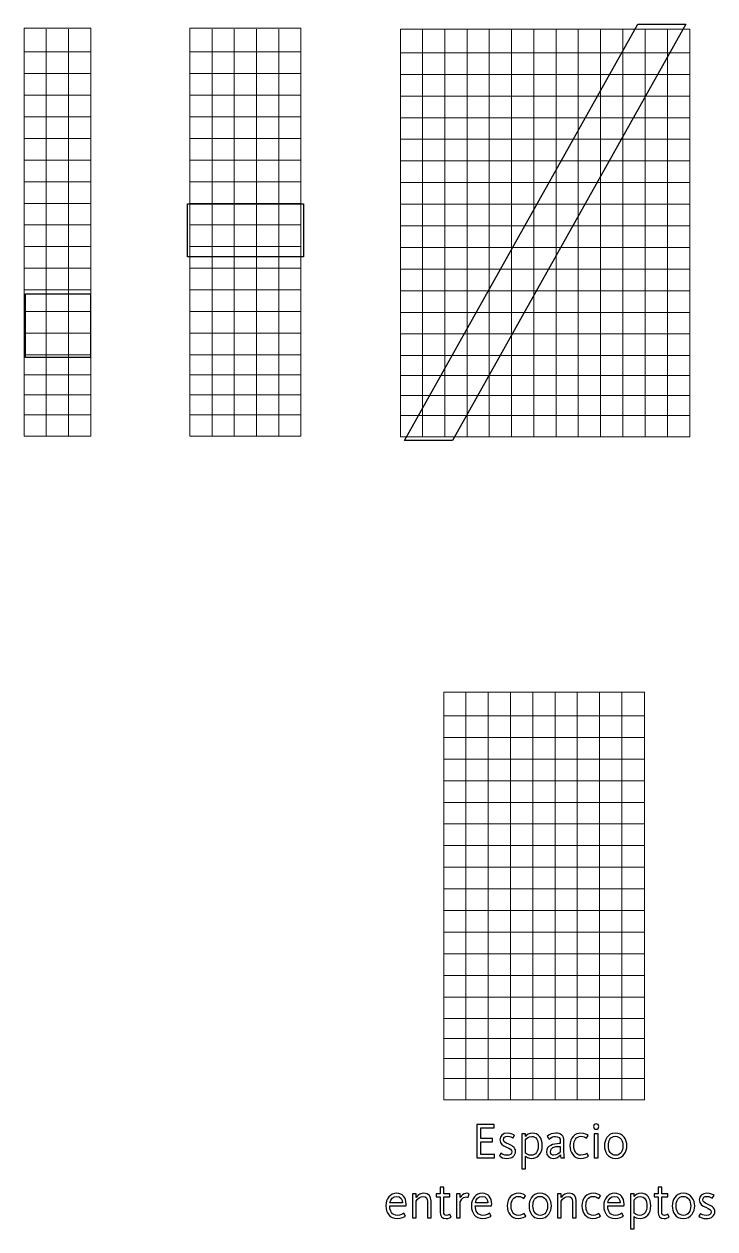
# Model space of a CAD drawing. Header units: millimetres. Extents: x -151 to 61, y -52 to 122.
# Drawn here: x 31.9 to 61.1, y -30 to 20.9 of the extents above; entities that cross this region are included whole.
import ezdxf

# ---------------------------------------------------------------- set-up
doc = ezdxf.new("R2010")
doc.units = ezdxf.units.MM
doc.header["$MEASUREMENT"] = 0
doc.layers.add('ESQUEMA', color=7, linetype='Continuous')

msp = doc.modelspace()

# ---------------------------------------------------------------- linework, layer by layer
at = {"layer": 'ESQUEMA', "color": 250}
for points in [[(57.8097, 20.8765), (57.8097, 20.8765), (47.9527, 3.293), (47.9527, 3.293), (47.9527, 3.293), (47.9527, 3.293), (49.9805, 3.293), (49.9805, 3.293), (49.9805, 3.293), (49.9805, 3.293), (59.8371, 20.8765), (59.8371, 20.8765), (59.8371, 20.8765), (59.8371, 20.8765), (57.8097, 20.8765), (57.8097, 20.8765)], [(38.7806, 11.0407), (38.7806, 11.0407), (43.6719, 11.0407), (43.6719, 11.0407), (43.6719, 11.0407), (43.6719, 11.0407), (43.6719, 13.2918), (43.6719, 13.2918), (43.6719, 13.2918), (43.6719, 13.2918), (38.7806, 13.2918), (38.7806, 13.2918), (38.7806, 13.2918), (38.7806, 13.2918), (38.7806, 11.0407), (38.7806, 11.0407)], [(34.6803, 9.4804), (34.6803, 9.4804), (31.9272, 9.4804), (31.9272, 9.4804), (31.9272, 9.4804), (31.9272, 9.4804), (31.9272, 6.7947), (31.9272, 6.7947), (31.9272, 6.7947), (31.9272, 6.7947), (34.6803, 6.7947), (34.6803, 6.7947), (34.6803, 6.7947), (34.6803, 6.7947), (34.6803, 9.4804), (34.6803, 9.4804)]]:
    msp.add_open_spline(points, degree=3, knots=[0, 0, 0, 0, 0.2, 0.2, 0.2, 0.2, 0.4, 0.4, 0.4, 0.4, 0.6, 0.6, 0.6, 0.6, 1, 1, 1, 1], dxfattribs=at)
at = {"layer": 'ESQUEMA', "color": 154, "lineweight": 20}
for points in [[(34.6866, 3.4784), (34.6866, 3.4784), (34.6866, 20.7017), (34.6866, 20.7017), (34.6866, 20.7017), (34.6866, 20.7017), (31.8735, 20.7017), (31.8735, 20.7017), (31.8735, 20.7017), (31.8735, 20.7017), (31.8735, 3.4777), (31.8735, 3.4777), (31.8735, 3.4777), (31.8735, 3.4777), (34.6866, 3.4784), (34.6866, 3.4784)], [(43.5646, 3.4784), (43.5646, 3.4784), (43.5646, 20.7017), (43.5646, 20.7017), (43.5646, 20.7017), (43.5646, 20.7017), (38.8769, 20.7017), (38.8769, 20.7017), (38.8769, 20.7017), (38.8769, 20.7017), (38.8769, 3.4777), (38.8769, 3.4777), (38.8769, 3.4777), (38.8769, 3.4777), (43.5646, 3.4784), (43.5646, 3.4784)], [(60.0111, 3.4429), (60.0111, 3.4429), (60.0111, 20.6659), (60.0111, 20.6659), (60.0111, 20.6659), (60.0111, 20.6659), (47.7719, 20.6659), (47.7719, 20.6659), (47.7719, 20.6659), (47.7719, 20.6659), (47.7719, 3.4415), (47.7719, 3.4415), (47.7719, 3.4415), (47.7719, 3.4415), (60.0111, 3.4429), (60.0111, 3.4429)], [(58.0926, -24.5578), (58.0926, -24.5578), (58.0926, -7.3352), (58.0926, -7.3352), (58.0926, -7.3352), (58.0926, -7.3352), (49.6097, -7.3352), (49.6097, -7.3352), (49.6097, -7.3352), (49.6097, -7.3352), (49.6097, -24.5595), (49.6097, -24.5595), (49.6097, -24.5595), (49.6097, -24.5595), (58.0926, -24.5578), (58.0926, -24.5578)]]:
    msp.add_open_spline(points, degree=3, knots=[0, 0, 0, 0, 0.2, 0.2, 0.2, 0.2, 0.4, 0.4, 0.4, 0.4, 0.6, 0.6, 0.6, 0.6, 1, 1, 1, 1], dxfattribs=at)
at = {"layer": 'ESQUEMA', "color": 154, "lineweight": 9}
for points in [[(32.8083, 20.6653), (32.8083, 20.6653), (32.8083, 3.4677), (32.8083, 3.4677)], [(33.7498, 20.6653), (33.7498, 20.6653), (33.7498, 3.4677), (33.7498, 3.4677)], [(39.8122, 20.6653), (39.8122, 20.6653), (39.8122, 3.4677), (39.8122, 3.4677)], [(40.753, 20.6653), (40.753, 20.6653), (40.753, 3.4677), (40.753, 3.4677)], [(41.6939, 20.6653), (41.6939, 20.6653), (41.6939, 3.4677), (41.6939, 3.4677)], [(42.6344, 20.6653), (42.6344, 20.6653), (42.6344, 3.4677), (42.6344, 3.4677)], [(48.7071, 20.6291), (48.7071, 20.6291), (48.7071, 3.4319), (48.7071, 3.4319)], [(49.6472, 20.6291), (49.6472, 20.6291), (49.6472, 3.4319), (49.6472, 3.4319)], [(50.5888, 20.6291), (50.5888, 20.6291), (50.5888, 3.4319), (50.5888, 3.4319)], [(51.5293, 20.6291), (51.5293, 20.6291), (51.5293, 3.4319), (51.5293, 3.4319)], [(52.4695, 20.6291), (52.4695, 20.6291), (52.4695, 3.4319), (52.4695, 3.4319)], [(53.4103, 20.6291), (53.4103, 20.6291), (53.4103, 3.4319), (53.4103, 3.4319)], [(54.3515, 20.6291), (54.3515, 20.6291), (54.3515, 3.4319), (54.3515, 3.4319)], [(55.2917, 20.6291), (55.2917, 20.6291), (55.2917, 3.4319), (55.2917, 3.4319)], [(56.2325, 20.6291), (56.2325, 20.6291), (56.2325, 3.4319), (56.2325, 3.4319)], [(57.1734, 20.6291), (57.1734, 20.6291), (57.1734, 3.4319), (57.1734, 3.4319)], [(58.1136, 20.6291), (58.1136, 20.6291), (58.1136, 3.4319), (58.1136, 3.4319)], [(59.0548, 20.6291), (59.0548, 20.6291), (59.0548, 3.4319), (59.0548, 3.4319)], [(31.8682, 19.7003), (31.8682, 19.7003), (34.6784, 19.7003), (34.6784, 19.7003)], [(38.8713, 19.7003), (38.8713, 19.7003), (43.5562, 19.7003), (43.5562, 19.7003)], [(47.7662, 19.6641), (47.7662, 19.6641), (59.997, 19.6641), (59.997, 19.6641)], [(31.8682, 18.7867), (31.8682, 18.7867), (34.6784, 18.7867), (34.6784, 18.7867)], [(38.8713, 18.7867), (38.8713, 18.7867), (43.5562, 18.7867), (43.5562, 18.7867)], [(47.7662, 18.7509), (47.7662, 18.7509), (59.997, 18.7509), (59.997, 18.7509)], [(31.8682, 17.8734), (31.8682, 17.8734), (34.6784, 17.8734), (34.6784, 17.8734)], [(38.8713, 17.8734), (38.8713, 17.8734), (43.5562, 17.8734), (43.5562, 17.8734)], [(47.7662, 17.8372), (47.7662, 17.8372), (59.997, 17.8372), (59.997, 17.8372)], [(31.8682, 16.9601), (31.8682, 16.9601), (34.6784, 16.9601), (34.6784, 16.9601)], [(38.8713, 16.9601), (38.8713, 16.9601), (43.5562, 16.9601), (43.5562, 16.9601)], [(47.7662, 16.9239), (47.7662, 16.9239), (59.997, 16.9239), (59.997, 16.9239)], [(31.8682, 16.0468), (31.8682, 16.0468), (34.6784, 16.0468), (34.6784, 16.0468)], [(38.8713, 16.0468), (38.8713, 16.0468), (43.5562, 16.0468), (43.5562, 16.0468)], [(47.7662, 16.0106), (47.7662, 16.0106), (59.997, 16.0106), (59.997, 16.0106)], [(31.8682, 15.1332), (31.8682, 15.1332), (34.6784, 15.1332), (34.6784, 15.1332)], [(38.8713, 15.1332), (38.8713, 15.1332), (43.5562, 15.1332), (43.5562, 15.1332)], [(47.7662, 15.0973), (47.7662, 15.0973), (59.997, 15.0973), (59.997, 15.0973)], [(31.8682, 14.2199), (31.8682, 14.2199), (34.6784, 14.2199), (34.6784, 14.2199)], [(38.8713, 14.2199), (38.8713, 14.2199), (43.5562, 14.2199), (43.5562, 14.2199)], [(47.7662, 14.1837), (47.7662, 14.1837), (59.997, 14.1837), (59.997, 14.1837)], [(31.8682, 13.3066), (31.8682, 13.3066), (34.6784, 13.3066), (34.6784, 13.3066)], [(38.8713, 13.3066), (38.8713, 13.3066), (43.5562, 13.3066), (43.5562, 13.3066)], [(47.7662, 13.2704), (47.7662, 13.2704), (59.997, 13.2704), (59.997, 13.2704)], [(31.8682, 12.3929), (31.8682, 12.3929), (34.6784, 12.3929), (34.6784, 12.3929)], [(38.8713, 12.3929), (38.8713, 12.3929), (43.5562, 12.3929), (43.5562, 12.3929)], [(47.7662, 12.3571), (47.7662, 12.3571), (59.997, 12.3571), (59.997, 12.3571)], [(31.8682, 11.4796), (31.8682, 11.4796), (34.6784, 11.4796), (34.6784, 11.4796)], [(38.8713, 11.4796), (38.8713, 11.4796), (43.5562, 11.4796), (43.5562, 11.4796)], [(47.7662, 11.4428), (47.7662, 11.4428), (59.997, 11.4428), (59.997, 11.4428)], [(31.8682, 10.5664), (31.8682, 10.5664), (34.6784, 10.5664), (34.6784, 10.5664)], [(38.8713, 10.5664), (38.8713, 10.5664), (43.5562, 10.5664), (43.5562, 10.5664)], [(47.7662, 10.5295), (47.7662, 10.5295), (59.997, 10.5295), (59.997, 10.5295)], [(31.8682, 9.6523), (31.8682, 9.6523), (34.6784, 9.6523), (34.6784, 9.6523)], [(38.8713, 9.6523), (38.8713, 9.6523), (43.5562, 9.6523), (43.5562, 9.6523)], [(47.7662, 9.6169), (47.7662, 9.6169), (59.997, 9.6169), (59.997, 9.6169)], [(31.8682, 8.7387), (31.8682, 8.7387), (34.6784, 8.7387), (34.6784, 8.7387)], [(38.8713, 8.7387), (38.8713, 8.7387), (43.5562, 8.7387), (43.5562, 8.7387)], [(47.7662, 8.7036), (47.7662, 8.7036), (59.997, 8.7036), (59.997, 8.7036)], [(31.8682, 7.8261), (31.8682, 7.8261), (34.6784, 7.8261), (34.6784, 7.8261)], [(38.8713, 7.8261), (38.8713, 7.8261), (43.5562, 7.8261), (43.5562, 7.8261)], [(47.7662, 7.7893), (47.7662, 7.7893), (59.997, 7.7893), (59.997, 7.7893)], [(31.8682, 6.9121), (31.8682, 6.9121), (34.6784, 6.9121), (34.6784, 6.9121)], [(38.8713, 6.9121), (38.8713, 6.9121), (43.5562, 6.9121), (43.5562, 6.9121)], [(47.7662, 6.876), (47.7662, 6.876), (59.997, 6.876), (59.997, 6.876)], [(31.8768, 6.0681), (31.8768, 6.0681), (34.6866, 6.0681), (34.6866, 6.0681)], [(38.8796, 6.0681), (38.8796, 6.0681), (43.5645, 6.0681), (43.5645, 6.0681)], [(47.7745, 6.0326), (47.7745, 6.0326), (60.0056, 6.0326), (60.0056, 6.0326)], [(31.8768, 5.2247), (31.8768, 5.2247), (34.6866, 5.2247), (34.6866, 5.2247)], [(38.8796, 5.2247), (38.8796, 5.2247), (43.5645, 5.2247), (43.5645, 5.2247)], [(47.7745, 5.1879), (47.7745, 5.1879), (60.0056, 5.1879), (60.0056, 5.1879)], [(31.8768, 4.3803), (31.8768, 4.3803), (34.6866, 4.3803), (34.6866, 4.3803)], [(38.8796, 4.3803), (38.8796, 4.3803), (43.5645, 4.3803), (43.5645, 4.3803)], [(47.7745, 4.3445), (47.7745, 4.3445), (60.0056, 4.3445), (60.0056, 4.3445)], [(50.5444, -7.3719), (50.5444, -7.3719), (50.5444, -24.5691), (50.5444, -24.5691)], [(51.4852, -7.3719), (51.4852, -7.3719), (51.4852, -24.5691), (51.4852, -24.5691)], [(52.4264, -7.3719), (52.4264, -7.3719), (52.4264, -24.5691), (52.4264, -24.5691)], [(53.3672, -7.3719), (53.3672, -7.3719), (53.3672, -24.5691), (53.3672, -24.5691)], [(54.3074, -7.3719), (54.3074, -7.3719), (54.3074, -24.5691), (54.3074, -24.5691)], [(55.2486, -7.3719), (55.2486, -7.3719), (55.2486, -24.5691), (55.2486, -24.5691)], [(56.1888, -7.3719), (56.1888, -7.3719), (56.1888, -24.5691), (56.1888, -24.5691)], [(57.1297, -7.3719), (57.1297, -7.3719), (57.1297, -24.5691), (57.1297, -24.5691)], [(49.6042, -8.3369), (49.6042, -8.3369), (58.0737, -8.3369), (58.0737, -8.3369)], [(49.6042, -9.2495), (49.6042, -9.2495), (58.0737, -9.2495), (58.0737, -9.2495)], [(49.6042, -10.1638), (49.6042, -10.1638), (58.0737, -10.1638), (58.0737, -10.1638)], [(49.6042, -11.0771), (49.6042, -11.0771), (58.0737, -11.0771), (58.0737, -11.0771)], [(49.6042, -11.9904), (49.6042, -11.9904), (58.0737, -11.9904), (58.0737, -11.9904)], [(49.6042, -12.9037), (49.6042, -12.9037), (58.0737, -12.9037), (58.0737, -12.9037)], [(49.6042, -13.8174), (49.6042, -13.8174), (58.0737, -13.8174), (58.0737, -13.8174)], [(49.6042, -14.7313), (49.6042, -14.7313), (58.0737, -14.7313), (58.0737, -14.7313)], [(49.6042, -15.6446), (49.6042, -15.6446), (58.0737, -15.6446), (58.0737, -15.6446)], [(49.6042, -16.5572), (49.6042, -16.5572), (58.0737, -16.5572), (58.0737, -16.5572)], [(49.6042, -17.4709), (49.6042, -17.4709), (58.0737, -17.4709), (58.0737, -17.4709)], [(49.6042, -18.3842), (49.6042, -18.3842), (58.0737, -18.3842), (58.0737, -18.3842)], [(49.6042, -19.2982), (49.6042, -19.2982), (58.0737, -19.2982), (58.0737, -19.2982)], [(49.6042, -20.2115), (49.6042, -20.2115), (58.0737, -20.2115), (58.0737, -20.2115)], [(49.6042, -21.1251), (49.6042, -21.1251), (58.0737, -21.1251), (58.0737, -21.1251)], [(49.6128, -21.9691), (49.6128, -21.9691), (58.0812, -21.9691), (58.0812, -21.9691)], [(49.6128, -22.8125), (49.6128, -22.8125), (58.0812, -22.8125), (58.0812, -22.8125)], [(49.6128, -23.6565), (49.6128, -23.6565), (58.0812, -23.6565), (58.0812, -23.6565)]]:
    msp.add_open_spline(points, degree=3, dxfattribs=at)
at = {"layer": 'ESQUEMA', "color": 145}
for points, knots in [([(51.0064, -25.5923), (51.0064, -25.5923), (51.7299, -25.5923), (51.7299, -25.5923), (51.7299, -25.5923), (51.7299, -25.5923), (51.7299, -25.732), (51.7299, -25.732), (51.7299, -25.732), (51.7299, -25.732), (51.1718, -25.732), (51.1718, -25.732), (51.1718, -25.732), (51.1718, -25.732), (51.1718, -26.185), (51.1718, -26.185), (51.1718, -26.185), (51.1718, -26.185), (51.6622, -26.185), (51.6622, -26.185), (51.6622, -26.185), (51.6622, -26.185), (51.6622, -26.3244), (51.6622, -26.3244), (51.6622, -26.3244), (51.6622, -26.3244), (51.1718, -26.3244), (51.1718, -26.3244), (51.1718, -26.3244), (51.1718, -26.3244), (51.1718, -26.8616), (51.1718, -26.8616), (51.1718, -26.8616), (51.1718, -26.8616), (51.7451, -26.8616), (51.7451, -26.8616), (51.7451, -26.8616), (51.7451, -26.8616), (51.7451, -27.0013), (51.7451, -27.0013), (51.7451, -27.0013), (51.7451, -27.0013), (51.0064, -27.0013), (51.0064, -27.0013), (51.0064, -27.0013), (51.0064, -27.0013), (51.0064, -25.5923), (51.0064, -25.5923)], [0, 0, 0, 0, 0.0769231, 0.0769231, 0.0769231, 0.0769231, 0.1538462, 0.1538462, 0.1538462, 0.1538462, 0.2307692, 0.2307692, 0.2307692, 0.2307692, 0.3076923, 0.3076923, 0.3076923, 0.3076923, 0.3846154, 0.3846154, 0.3846154, 0.3846154, 0.4615385, 0.4615385, 0.4615385, 0.4615385, 0.5384615, 0.5384615, 0.5384615, 0.5384615, 0.6153846, 0.6153846, 0.6153846, 0.6153846, 0.6923077, 0.6923077, 0.6923077, 0.6923077, 0.7692308, 0.7692308, 0.7692308, 0.7692308, 0.8461538, 0.8461538, 0.8461538, 0.8461539, 1, 1, 1, 1]), ([(55.932, -25.6813), (55.932, -25.6178), (55.9828, -25.567), (56.0463, -25.567), (56.0463, -25.567), (56.1098, -25.567), (56.1602, -25.6178), (56.1602, -25.6813), (56.1602, -25.6813), (56.1602, -25.7445), (56.1098, -25.7956), (56.0463, -25.7956), (56.0463, -25.7956), (55.9828, -25.7956), (55.932, -25.7445), (55.932, -25.6813)], [0, 0, 0, 0, 0.2, 0.2, 0.2, 0.2, 0.4, 0.4, 0.4, 0.4, 0.6, 0.6, 0.6, 0.6, 1, 1, 1, 1]), ([(51.9551, -26.9318), (51.9551, -26.9318), (52.0225, -26.8133), (52.0225, -26.8133), (52.0225, -26.8133), (52.0606, -26.8408), (52.1516, -26.8955), (52.274, -26.8955), (52.274, -26.8955), (52.4014, -26.8955), (52.4815, -26.8429), (52.4815, -26.7498), (52.4815, -26.7498), (52.4815, -26.6566), (52.4053, -26.6161), (52.2574, -26.5529), (52.2574, -26.5529), (52.0987, -26.4852), (51.978, -26.4132), (51.978, -26.24), (51.978, -26.24), (51.978, -26.0834), (52.0962, -25.9606), (52.2998, -25.9606), (52.2998, -25.9606), (52.467, -25.9606), (52.5682, -26.0326), (52.6, -26.058), (52.6, -26.058), (52.6, -26.058), (52.5238, -26.1698), (52.5238, -26.1698), (52.5238, -26.1698), (52.4878, -26.1426), (52.412, -26.094), (52.2977, -26.094), (52.2977, -26.094), (52.1897, -26.094), (52.1283, -26.1465), (52.1283, -26.2337), (52.1283, -26.2337), (52.1283, -26.3289), (52.2109, -26.3688), (52.3231, -26.4153), (52.3231, -26.4153), (52.4878, -26.4852), (52.6381, -26.5568), (52.6381, -26.7286), (52.6381, -26.7286), (52.6381, -26.9124), (52.4987, -27.0288), (52.2761, -27.0288), (52.2761, -27.0288), (52.1304, -27.0288), (52.0186, -26.9759), (51.9551, -26.9318)], [0, 0, 0, 0, 0.0666667, 0.0666667, 0.0666667, 0.0666667, 0.1333333, 0.1333333, 0.1333333, 0.1333333, 0.2, 0.2, 0.2, 0.2, 0.2666667, 0.2666667, 0.2666667, 0.2666667, 0.3333333, 0.3333333, 0.3333333, 0.3333333, 0.4, 0.4, 0.4, 0.4, 0.4666667, 0.4666667, 0.4666667, 0.4666667, 0.5333333, 0.5333333, 0.5333333, 0.5333333, 0.6, 0.6, 0.6, 0.6, 0.6666667, 0.6666667, 0.6666667, 0.6666667, 0.7333333, 0.7333333, 0.7333333, 0.7333333, 0.8, 0.8, 0.8, 0.8, 0.8666667, 0.8666667, 0.8666667, 0.8666667, 1, 1, 1, 1]), ([(52.9051, -25.9859), (52.9051, -25.9859), (53.0597, -25.9859), (53.0597, -25.9859), (53.0597, -25.9859), (53.0597, -25.9859), (53.0597, -26.096), (53.0597, -26.096), (53.0597, -26.096), (53.1126, -26.0325), (53.2078, -25.9605), (53.3539, -25.9605), (53.3539, -25.9605), (53.6012, -25.9605), (53.7663, -26.1552), (53.7663, -26.4914), (53.7663, -26.4914), (53.7663, -26.8114), (53.5797, -27.0269), (53.3175, -27.0269), (53.3175, -27.0269), (53.174, -27.0269), (53.0974, -26.9719), (53.0597, -26.938), (53.0597, -26.938), (53.0597, -26.938), (53.0597, -27.4647), (53.0597, -27.4647), (53.0597, -27.4647), (53.0597, -27.4647), (52.9051, -27.4647), (52.9051, -27.4647), (52.9051, -27.4647), (52.9051, -27.4647), (52.9051, -25.9859), (52.9051, -25.9859)], [0, 0, 0, 0, 0.1, 0.1, 0.1, 0.1, 0.2, 0.2, 0.2, 0.2, 0.3, 0.3, 0.3, 0.3, 0.4, 0.4, 0.4, 0.4, 0.5, 0.5, 0.5, 0.5, 0.6, 0.6, 0.6, 0.6, 0.7, 0.7, 0.7, 0.7, 0.8, 0.8, 0.8, 0.8, 1, 1, 1, 1]), ([(53.6012, -26.4957), (53.6012, -26.2695), (53.5144, -26.1002), (53.3218, -26.1002), (53.3218, -26.1002), (53.1803, -26.1002), (53.0872, -26.2039), (53.0597, -26.242), (53.0597, -26.242), (53.0597, -26.242), (53.0597, -26.8001), (53.0597, -26.8001), (53.0597, -26.8001), (53.1062, -26.8428), (53.1782, -26.8936), (53.3027, -26.8936), (53.3027, -26.8936), (53.4975, -26.8936), (53.6012, -26.7243), (53.6012, -26.4957)], [0, 0, 0, 0, 0.1666667, 0.1666667, 0.1666667, 0.1666667, 0.3333333, 0.3333333, 0.3333333, 0.3333333, 0.5, 0.5, 0.5, 0.5, 0.6666667, 0.6666667, 0.6666667, 0.6666667, 1, 1, 1, 1]), ([(53.9444, -26.7542), (53.9444, -26.4854), (54.2407, -26.4046), (54.4859, -26.4046), (54.4859, -26.4046), (54.4859, -26.4046), (54.5303, -26.4046), (54.5303, -26.4046), (54.5303, -26.4046), (54.5303, -26.4046), (54.5303, -26.3097), (54.5303, -26.3097), (54.5303, -26.3097), (54.5303, -26.1594), (54.4668, -26.098), (54.3275, -26.098), (54.3275, -26.098), (54.2343, -26.098), (54.1539, -26.1276), (54.0629, -26.2084), (54.0629, -26.2084), (54.0629, -26.2084), (53.98, -26.1001), (53.98, -26.1001), (53.98, -26.1001), (54.0798, -26.007), (54.1962, -25.9608), (54.3377, -25.9608), (54.3377, -25.9608), (54.56, -25.9608), (54.6848, -26.0663), (54.6848, -26.297), (54.6848, -26.297), (54.6848, -26.297), (54.6848, -26.7704), (54.6848, -26.7704), (54.6848, -26.7704), (54.6848, -26.8724), (54.6954, -26.9528), (54.7081, -27.0015), (54.7081, -27.0015), (54.7081, -27.0015), (54.5533, -27.0015), (54.5533, -27.0015), (54.5533, -27.0015), (54.5473, -26.974), (54.5409, -26.9105), (54.5388, -26.8787), (54.5388, -26.8787), (54.4711, -26.9634), (54.3592, -27.0269), (54.2343, -27.0269), (54.2343, -27.0269), (54.065, -27.0269), (53.9444, -26.9186), (53.9444, -26.7542)], [0, 0, 0, 0, 0.0666667, 0.0666667, 0.0666667, 0.0666667, 0.1333333, 0.1333333, 0.1333333, 0.1333333, 0.2, 0.2, 0.2, 0.2, 0.2666667, 0.2666667, 0.2666667, 0.2666667, 0.3333333, 0.3333333, 0.3333333, 0.3333333, 0.4, 0.4, 0.4, 0.4, 0.4666667, 0.4666667, 0.4666667, 0.4666667, 0.5333333, 0.5333333, 0.5333333, 0.5333333, 0.6, 0.6, 0.6, 0.6, 0.6666667, 0.6666667, 0.6666667, 0.6666667, 0.7333333, 0.7333333, 0.7333333, 0.7333333, 0.8, 0.8, 0.8, 0.8, 0.8666667, 0.8666667, 0.8666667, 0.8666667, 1, 1, 1, 1]), ([(54.9351, -26.4936), (54.9351, -26.1468), (55.1507, -25.9605), (55.4022, -25.9605), (55.4022, -25.9605), (55.5698, -25.9605), (55.6647, -26.024), (55.7137, -26.0621), (55.7137, -26.0621), (55.7137, -26.0621), (55.6393, -26.1786), (55.6393, -26.1786), (55.6393, -26.1786), (55.5867, -26.138), (55.5186, -26.0939), (55.4001, -26.0939), (55.4001, -26.0939), (55.1909, -26.0939), (55.0999, -26.2671), (55.0999, -26.4893), (55.0999, -26.4893), (55.0999, -26.7052), (55.193, -26.8936), (55.4047, -26.8936), (55.4047, -26.8936), (55.5317, -26.8936), (55.6227, -26.8322), (55.6523, -26.809), (55.6523, -26.809), (55.6523, -26.809), (55.7158, -26.9254), (55.7158, -26.9254), (55.7158, -26.9254), (55.6756, -26.9589), (55.574, -27.027), (55.3962, -27.027), (55.3962, -27.027), (55.0956, -27.027), (54.9351, -26.773), (54.9351, -26.4936)], [0, 0, 0, 0, 0.0909091, 0.0909091, 0.0909091, 0.0909091, 0.1818182, 0.1818182, 0.1818182, 0.1818182, 0.2727273, 0.2727273, 0.2727273, 0.2727273, 0.3636364, 0.3636364, 0.3636364, 0.3636364, 0.4545455, 0.4545455, 0.4545455, 0.4545455, 0.5454545, 0.5454545, 0.5454545, 0.5454546, 0.6363636, 0.6363636, 0.6363636, 0.6363636, 0.7272727, 0.7272727, 0.7272727, 0.7272727, 0.8181818, 0.8181818, 0.8181818, 0.8181818, 1, 1, 1, 1]), ([(55.968, -25.9858), (55.968, -25.9858), (56.1242, -25.9858), (56.1242, -25.9858), (56.1242, -25.9858), (56.1242, -25.9858), (56.1242, -27.0014), (56.1242, -27.0014), (56.1242, -27.0014), (56.1242, -27.0014), (55.968, -27.0014), (55.968, -27.0014), (55.968, -27.0014), (55.968, -27.0014), (55.968, -25.9858), (55.968, -25.9858)], [0, 0, 0, 0, 0.2, 0.2, 0.2, 0.2, 0.4, 0.4, 0.4, 0.4, 0.6, 0.6, 0.6, 0.6, 1, 1, 1, 1]), ([(56.3954, -26.4957), (56.3954, -26.2586), (56.5161, -25.9605), (56.859, -25.9605), (56.859, -25.9605), (57.2012, -25.9605), (57.3433, -26.2544), (57.3433, -26.4914), (57.3433, -26.4914), (57.3433, -26.7285), (57.2079, -27.0269), (56.865, -27.0269), (56.865, -27.0269), (56.5228, -27.0269), (56.3954, -26.7327), (56.3954, -26.4957)], [0, 0, 0, 0, 0.2, 0.2, 0.2, 0.2, 0.4, 0.4, 0.4, 0.4, 0.6, 0.6, 0.6, 0.6, 1, 1, 1, 1]), ([(57.1782, -26.4957), (57.1782, -26.278), (57.0682, -26.0939), (56.8569, -26.0939), (56.8569, -26.0939), (56.6452, -26.0939), (56.5605, -26.2738), (56.5605, -26.4914), (56.5605, -26.4914), (56.5605, -26.7091), (56.6558, -26.8936), (56.8671, -26.8936), (56.8671, -26.8936), (57.0788, -26.8936), (57.1782, -26.7137), (57.1782, -26.4957)], [0, 0, 0, 0, 0.2, 0.2, 0.2, 0.2, 0.4, 0.4, 0.4, 0.4, 0.6, 0.6, 0.6, 0.6, 1, 1, 1, 1]), ([(54.5303, -26.7475), (54.5303, -26.7475), (54.5303, -26.5192), (54.5303, -26.5192), (54.5303, -26.5192), (54.5303, -26.5192), (54.4859, -26.5192), (54.4859, -26.5192), (54.4859, -26.5192), (54.2682, -26.5192), (54.1095, -26.5785), (54.1095, -26.7499), (54.1095, -26.7499), (54.1095, -26.8554), (54.1984, -26.8935), (54.2594, -26.8935), (54.2594, -26.8935), (54.3737, -26.8935), (54.4647, -26.8343), (54.5303, -26.7475)], [0, 0, 0, 0, 0.1666667, 0.1666667, 0.1666667, 0.1666667, 0.3333333, 0.3333333, 0.3333333, 0.3333333, 0.5, 0.5, 0.5, 0.5, 0.6666667, 0.6666667, 0.6666667, 0.6666667, 1, 1, 1, 1]), ([(49.4526, -29.2982), (49.4526, -29.2982), (49.4526, -28.6488), (49.4526, -28.6488), (49.4526, -28.6488), (49.4526, -28.6488), (49.2857, -28.6488), (49.2857, -28.6488), (49.2857, -28.6488), (49.2857, -28.6488), (49.2857, -28.5264), (49.2857, -28.5264), (49.2857, -28.5264), (49.2857, -28.5264), (49.4526, -28.5264), (49.4526, -28.5264), (49.4526, -28.5264), (49.4526, -28.5264), (49.4526, -28.236), (49.4526, -28.236), (49.4526, -28.236), (49.4526, -28.236), (49.6071, -28.236), (49.6071, -28.236), (49.6071, -28.236), (49.6071, -28.236), (49.6071, -28.5264), (49.6071, -28.5264), (49.6071, -28.5264), (49.6071, -28.5264), (49.8632, -28.5264), (49.8632, -28.5264), (49.8632, -28.5264), (49.8632, -28.5264), (49.8632, -28.6488), (49.8632, -28.6488), (49.8632, -28.6488), (49.8632, -28.6488), (49.6071, -28.6488), (49.6071, -28.6488), (49.6071, -28.6488), (49.6071, -28.6488), (49.6071, -29.2834), (49.6071, -29.2834), (49.6071, -29.2834), (49.6071, -29.3847), (49.6368, -29.4337), (49.7257, -29.4337), (49.7257, -29.4337), (49.7892, -29.4337), (49.8463, -29.402), (49.8632, -29.3893), (49.8632, -29.3893), (49.8632, -29.3893), (49.9204, -29.5053), (49.9204, -29.5053), (49.9204, -29.5053), (49.8908, -29.5247), (49.8167, -29.5667), (49.707, -29.5667), (49.707, -29.5667), (49.5373, -29.5667), (49.4526, -29.4672), (49.4526, -29.2982)], [0, 0, 0, 0, 0.0588235, 0.0588235, 0.0588235, 0.0588235, 0.1176471, 0.1176471, 0.1176471, 0.1176471, 0.1764706, 0.1764706, 0.1764706, 0.1764706, 0.2352941, 0.2352941, 0.2352941, 0.2352941, 0.2941176, 0.2941176, 0.2941176, 0.2941177, 0.3529412, 0.3529412, 0.3529412, 0.3529412, 0.4117647, 0.4117647, 0.4117647, 0.4117647, 0.4705882, 0.4705882, 0.4705882, 0.4705882, 0.5294118, 0.5294118, 0.5294118, 0.5294118, 0.5882353, 0.5882353, 0.5882353, 0.5882353, 0.6470588, 0.6470588, 0.6470588, 0.6470588, 0.7058824, 0.7058824, 0.7058824, 0.7058824, 0.7647059, 0.7647059, 0.7647059, 0.7647059, 0.8235294, 0.8235294, 0.8235294, 0.8235294, 0.8823529, 0.8823529, 0.8823529, 0.882353, 1, 1, 1, 1]), ([(58.6603, -29.2982), (58.6603, -29.2982), (58.6603, -28.6488), (58.6603, -28.6488), (58.6603, -28.6488), (58.6603, -28.6488), (58.4931, -28.6488), (58.4931, -28.6488), (58.4931, -28.6488), (58.4931, -28.6488), (58.4931, -28.5264), (58.4931, -28.5264), (58.4931, -28.5264), (58.4931, -28.5264), (58.6603, -28.5264), (58.6603, -28.5264), (58.6603, -28.5264), (58.6603, -28.5264), (58.6603, -28.236), (58.6603, -28.236), (58.6603, -28.236), (58.6603, -28.236), (58.8148, -28.236), (58.8148, -28.236), (58.8148, -28.236), (58.8148, -28.236), (58.8148, -28.5264), (58.8148, -28.5264), (58.8148, -28.5264), (58.8148, -28.5264), (59.0706, -28.5264), (59.0706, -28.5264), (59.0706, -28.5264), (59.0706, -28.5264), (59.0706, -28.6488), (59.0706, -28.6488), (59.0706, -28.6488), (59.0706, -28.6488), (58.8148, -28.6488), (58.8148, -28.6488), (58.8148, -28.6488), (58.8148, -28.6488), (58.8148, -29.2834), (58.8148, -29.2834), (58.8148, -29.2834), (58.8148, -29.3847), (58.8445, -29.4337), (58.9334, -29.4337), (58.9334, -29.4337), (58.9969, -29.4337), (59.054, -29.402), (59.0706, -29.3893), (59.0706, -29.3893), (59.0706, -29.3893), (59.1278, -29.5053), (59.1278, -29.5053), (59.1278, -29.5053), (59.0981, -29.5247), (59.0244, -29.5667), (58.9143, -29.5667), (58.9143, -29.5667), (58.745, -29.5667), (58.6603, -29.4672), (58.6603, -29.2982)], [0, 0, 0, 0, 0.0588235, 0.0588235, 0.0588235, 0.0588235, 0.1176471, 0.1176471, 0.1176471, 0.1176471, 0.1764706, 0.1764706, 0.1764706, 0.1764706, 0.2352941, 0.2352941, 0.2352941, 0.2352941, 0.2941176, 0.2941176, 0.2941176, 0.2941177, 0.3529412, 0.3529412, 0.3529412, 0.3529412, 0.4117647, 0.4117647, 0.4117647, 0.4117647, 0.4705882, 0.4705882, 0.4705882, 0.4705882, 0.5294118, 0.5294118, 0.5294118, 0.5294118, 0.5882353, 0.5882353, 0.5882353, 0.5882353, 0.6470588, 0.6470588, 0.6470588, 0.6470588, 0.7058824, 0.7058824, 0.7058824, 0.7058824, 0.7647059, 0.7647059, 0.7647059, 0.7647059, 0.8235294, 0.8235294, 0.8235294, 0.8235294, 0.8823529, 0.8823529, 0.8823529, 0.882353, 1, 1, 1, 1]), ([(47.1584, -29.0275), (47.1584, -28.7291), (47.3446, -28.5008), (47.6152, -28.5008), (47.6152, -28.5008), (47.8671, -28.5008), (48.0153, -28.6804), (48.0153, -28.9577), (48.0153, -28.9577), (48.0153, -28.9809), (48.0131, -29.0042), (48.011, -29.0296), (48.011, -29.0296), (48.011, -29.0296), (47.3235, -29.0296), (47.3235, -29.0296), (47.3235, -29.0296), (47.3277, -29.2455), (47.4145, -29.4336), (47.6431, -29.4336), (47.6431, -29.4336), (47.7845, -29.4336), (47.8794, -29.3701), (47.9242, -29.3425), (47.9242, -29.3425), (47.9242, -29.3425), (47.9877, -29.4632), (47.9877, -29.4632), (47.9877, -29.4632), (47.9369, -29.4971), (47.8226, -29.5666), (47.6385, -29.5666), (47.6385, -29.5666), (47.3196, -29.5666), (47.1584, -29.3277), (47.1584, -29.0275)], [0, 0, 0, 0, 0.1, 0.1, 0.1, 0.1, 0.2, 0.2, 0.2, 0.2, 0.3, 0.3, 0.3, 0.3, 0.4, 0.4, 0.4, 0.4, 0.5, 0.5, 0.5, 0.5, 0.6, 0.6, 0.6, 0.6, 0.7, 0.7, 0.7, 0.7, 0.8, 0.8, 0.8, 0.8, 1, 1, 1, 1]), ([(47.8565, -28.9069), (47.8523, -28.7629), (47.7867, -28.6338), (47.611, -28.6338), (47.611, -28.6338), (47.4483, -28.6338), (47.3594, -28.7481), (47.3319, -28.9069), (47.3319, -28.9069), (47.3319, -28.9069), (47.8565, -28.9069), (47.8565, -28.9069)], [0, 0, 0, 0, 0.25, 0.25, 0.25, 0.25, 0.5, 0.5, 0.5, 0.5, 1, 1, 1, 1]), ([(48.2844, -28.5262), (48.2844, -28.5262), (48.4389, -28.5262), (48.4389, -28.5262), (48.4389, -28.5262), (48.4389, -28.5262), (48.4389, -28.6719), (48.4389, -28.6719), (48.4389, -28.6719), (48.5299, -28.5579), (48.6442, -28.5008), (48.7687, -28.5008), (48.7687, -28.5008), (48.9825, -28.5008), (49.0672, -28.6422), (49.0672, -28.8179), (49.0672, -28.8179), (49.0672, -28.8179), (49.0672, -29.5415), (49.0672, -29.5415), (49.0672, -29.5415), (49.0672, -29.5415), (48.9127, -29.5415), (48.9127, -29.5415), (48.9127, -29.5415), (48.9127, -29.5415), (48.9127, -28.8476), (48.9127, -28.8476), (48.9127, -28.8476), (48.9127, -28.7206), (48.8682, -28.6401), (48.7327, -28.6401), (48.7327, -28.6401), (48.6184, -28.6401), (48.5108, -28.7269), (48.4389, -28.8267), (48.4389, -28.8267), (48.4389, -28.8267), (48.4389, -29.5415), (48.4389, -29.5415), (48.4389, -29.5415), (48.4389, -29.5415), (48.2844, -29.5415), (48.2844, -29.5415), (48.2844, -29.5415), (48.2844, -29.5415), (48.2844, -28.5262), (48.2844, -28.5262)], [0, 0, 0, 0, 0.0769231, 0.0769231, 0.0769231, 0.0769231, 0.1538462, 0.1538462, 0.1538462, 0.1538462, 0.2307692, 0.2307692, 0.2307692, 0.2307692, 0.3076923, 0.3076923, 0.3076923, 0.3076923, 0.3846154, 0.3846154, 0.3846154, 0.3846154, 0.4615385, 0.4615385, 0.4615385, 0.4615385, 0.5384615, 0.5384615, 0.5384615, 0.5384615, 0.6153846, 0.6153846, 0.6153846, 0.6153846, 0.6923077, 0.6923077, 0.6923077, 0.6923077, 0.7692308, 0.7692308, 0.7692308, 0.7692308, 0.8461538, 0.8461538, 0.8461538, 0.8461539, 1, 1, 1, 1]), ([(50.143, -28.5262), (50.143, -28.5262), (50.2975, -28.5262), (50.2975, -28.5262), (50.2975, -28.5262), (50.2975, -28.5262), (50.2975, -28.6846), (50.2975, -28.6846), (50.2975, -28.6846), (50.3374, -28.6172), (50.4263, -28.5008), (50.5681, -28.5008), (50.5681, -28.5008), (50.6295, -28.5008), (50.6612, -28.5156), (50.6739, -28.5216), (50.6739, -28.5216), (50.6739, -28.5216), (50.6355, -28.6698), (50.6355, -28.6698), (50.6355, -28.6698), (50.6252, -28.6634), (50.5998, -28.6528), (50.5469, -28.6528), (50.5469, -28.6528), (50.3945, -28.6528), (50.3099, -28.8285), (50.2975, -28.8603), (50.2975, -28.8603), (50.2975, -28.8603), (50.2975, -29.5415), (50.2975, -29.5415), (50.2975, -29.5415), (50.2975, -29.5415), (50.143, -29.5415), (50.143, -29.5415), (50.143, -29.5415), (50.143, -29.5415), (50.143, -28.5262), (50.143, -28.5262)], [0, 0, 0, 0, 0.0909091, 0.0909091, 0.0909091, 0.0909091, 0.1818182, 0.1818182, 0.1818182, 0.1818182, 0.2727273, 0.2727273, 0.2727273, 0.2727273, 0.3636364, 0.3636364, 0.3636364, 0.3636364, 0.4545455, 0.4545455, 0.4545455, 0.4545455, 0.5454545, 0.5454545, 0.5454545, 0.5454546, 0.6363636, 0.6363636, 0.6363636, 0.6363636, 0.7272727, 0.7272727, 0.7272727, 0.7272727, 0.8181818, 0.8181818, 0.8181818, 0.8181818, 1, 1, 1, 1]), ([(50.7736, -29.0275), (50.7736, -28.7291), (50.9599, -28.5008), (51.2305, -28.5008), (51.2305, -28.5008), (51.4824, -28.5008), (51.6305, -28.6804), (51.6305, -28.9577), (51.6305, -28.9577), (51.6305, -28.9809), (51.6284, -29.0042), (51.6263, -29.0296), (51.6263, -29.0296), (51.6263, -29.0296), (50.9387, -29.0296), (50.9387, -29.0296), (50.9387, -29.0296), (50.943, -29.2455), (51.0297, -29.4336), (51.2583, -29.4336), (51.2583, -29.4336), (51.3998, -29.4336), (51.4947, -29.3701), (51.5395, -29.3425), (51.5395, -29.3425), (51.5395, -29.3425), (51.603, -29.4632), (51.603, -29.4632), (51.603, -29.4632), (51.5522, -29.4971), (51.4379, -29.5666), (51.2538, -29.5666), (51.2538, -29.5666), (50.9348, -29.5666), (50.7736, -29.3277), (50.7736, -29.0275)], [0, 0, 0, 0, 0.1, 0.1, 0.1, 0.1, 0.2, 0.2, 0.2, 0.2, 0.3, 0.3, 0.3, 0.3, 0.4, 0.4, 0.4, 0.4, 0.5, 0.5, 0.5, 0.5, 0.6, 0.6, 0.6, 0.6, 0.7, 0.7, 0.7, 0.7, 0.8, 0.8, 0.8, 0.8, 1, 1, 1, 1]), ([(51.4718, -28.9069), (51.4675, -28.7629), (51.4019, -28.6338), (51.2262, -28.6338), (51.2262, -28.6338), (51.0636, -28.6338), (50.9747, -28.7481), (50.9472, -28.9069), (50.9472, -28.9069), (50.9472, -28.9069), (51.4718, -28.9069), (51.4718, -28.9069)], [0, 0, 0, 0, 0.25, 0.25, 0.25, 0.25, 0.5, 0.5, 0.5, 0.5, 1, 1, 1, 1]), ([(52.2872, -29.0337), (52.2872, -28.6869), (52.5028, -28.5006), (52.7543, -28.5006), (52.7543, -28.5006), (52.9219, -28.5006), (53.0168, -28.5641), (53.0658, -28.6019), (53.0658, -28.6019), (53.0658, -28.6019), (52.9914, -28.7183), (52.9914, -28.7183), (52.9914, -28.7183), (52.9388, -28.6784), (52.8707, -28.6336), (52.7522, -28.6336), (52.7522, -28.6336), (52.543, -28.6336), (52.452, -28.8072), (52.452, -29.0294), (52.452, -29.0294), (52.452, -29.2457), (52.5451, -29.4337), (52.7568, -29.4337), (52.7568, -29.4337), (52.8838, -29.4337), (52.9748, -29.3723), (53.0044, -29.349), (53.0044, -29.349), (53.0044, -29.349), (53.0679, -29.4655), (53.0679, -29.4655), (53.0679, -29.4655), (53.0277, -29.499), (52.9261, -29.5667), (52.7483, -29.5667), (52.7483, -29.5667), (52.4477, -29.5667), (52.2872, -29.3131), (52.2872, -29.0337)], [0, 0, 0, 0, 0.0909091, 0.0909091, 0.0909091, 0.0909091, 0.1818182, 0.1818182, 0.1818182, 0.1818182, 0.2727273, 0.2727273, 0.2727273, 0.2727273, 0.3636364, 0.3636364, 0.3636364, 0.3636364, 0.4545455, 0.4545455, 0.4545455, 0.4545455, 0.5454545, 0.5454545, 0.5454545, 0.5454546, 0.6363636, 0.6363636, 0.6363636, 0.6363636, 0.7272727, 0.7272727, 0.7272727, 0.7272727, 0.8181818, 0.8181818, 0.8181818, 0.8181818, 1, 1, 1, 1]), ([(53.2077, -29.0361), (53.2077, -28.799), (53.3283, -28.5005), (53.6712, -28.5005), (53.6712, -28.5005), (54.0137, -28.5005), (54.1556, -28.7948), (54.1556, -29.0315), (54.1556, -29.0315), (54.1556, -29.2685), (54.0201, -29.5666), (53.6776, -29.5666), (53.6776, -29.5666), (53.3347, -29.5666), (53.2077, -29.2728), (53.2077, -29.0361)], [0, 0, 0, 0, 0.2, 0.2, 0.2, 0.2, 0.4, 0.4, 0.4, 0.4, 0.6, 0.6, 0.6, 0.6, 1, 1, 1, 1]), ([(53.9905, -29.0361), (53.9905, -28.818), (53.8804, -28.6335), (53.6691, -28.6335), (53.6691, -28.6335), (53.4571, -28.6335), (53.3728, -28.8134), (53.3728, -29.0315), (53.3728, -29.0315), (53.3728, -29.2495), (53.4684, -29.4336), (53.6797, -29.4336), (53.6797, -29.4336), (53.8913, -29.4336), (53.9905, -29.2537), (53.9905, -29.0361)], [0, 0, 0, 0, 0.2, 0.2, 0.2, 0.2, 0.4, 0.4, 0.4, 0.4, 0.6, 0.6, 0.6, 0.6, 1, 1, 1, 1]), ([(54.4142, -28.5262), (54.4142, -28.5262), (54.5687, -28.5262), (54.5687, -28.5262), (54.5687, -28.5262), (54.5687, -28.5262), (54.5687, -28.6719), (54.5687, -28.6719), (54.5687, -28.6719), (54.6594, -28.5579), (54.7741, -28.5008), (54.8986, -28.5008), (54.8986, -28.5008), (55.1124, -28.5008), (55.197, -28.6422), (55.197, -28.8179), (55.197, -28.8179), (55.197, -28.8179), (55.197, -29.5415), (55.197, -29.5415), (55.197, -29.5415), (55.197, -29.5415), (55.0425, -29.5415), (55.0425, -29.5415), (55.0425, -29.5415), (55.0425, -29.5415), (55.0425, -28.8476), (55.0425, -28.8476), (55.0425, -28.8476), (55.0425, -28.7206), (54.9981, -28.6401), (54.8626, -28.6401), (54.8626, -28.6401), (54.7483, -28.6401), (54.6407, -28.7269), (54.5687, -28.8267), (54.5687, -28.8267), (54.5687, -28.8267), (54.5687, -29.5415), (54.5687, -29.5415), (54.5687, -29.5415), (54.5687, -29.5415), (54.4142, -29.5415), (54.4142, -29.5415), (54.4142, -29.5415), (54.4142, -29.5415), (54.4142, -28.5262), (54.4142, -28.5262)], [0, 0, 0, 0, 0.0769231, 0.0769231, 0.0769231, 0.0769231, 0.1538462, 0.1538462, 0.1538462, 0.1538462, 0.2307692, 0.2307692, 0.2307692, 0.2307692, 0.3076923, 0.3076923, 0.3076923, 0.3076923, 0.3846154, 0.3846154, 0.3846154, 0.3846154, 0.4615385, 0.4615385, 0.4615385, 0.4615385, 0.5384615, 0.5384615, 0.5384615, 0.5384615, 0.6153846, 0.6153846, 0.6153846, 0.6153846, 0.6923077, 0.6923077, 0.6923077, 0.6923077, 0.7692308, 0.7692308, 0.7692308, 0.7692308, 0.8461538, 0.8461538, 0.8461538, 0.8461539, 1, 1, 1, 1]), ([(55.4471, -29.0337), (55.4471, -28.6869), (55.663, -28.5006), (55.9149, -28.5006), (55.9149, -28.5006), (56.0821, -28.5006), (56.177, -28.5641), (56.2257, -28.6019), (56.2257, -28.6019), (56.2257, -28.6019), (56.1519, -28.7183), (56.1519, -28.7183), (56.1519, -28.7183), (56.099, -28.6784), (56.0313, -28.6336), (55.9128, -28.6336), (55.9128, -28.6336), (55.7036, -28.6336), (55.6125, -28.8072), (55.6125, -29.0294), (55.6125, -29.0294), (55.6125, -29.2457), (55.7053, -29.4337), (55.917, -29.4337), (55.917, -29.4337), (56.0436, -29.4337), (56.1346, -29.3723), (56.1643, -29.349), (56.1643, -29.349), (56.1643, -29.349), (56.2278, -29.4655), (56.2278, -29.4655), (56.2278, -29.4655), (56.1879, -29.499), (56.0863, -29.5667), (55.9089, -29.5667), (55.9089, -29.5667), (55.6083, -29.5667), (55.4471, -29.3131), (55.4471, -29.0337)], [0, 0, 0, 0, 0.0909091, 0.0909091, 0.0909091, 0.0909091, 0.1818182, 0.1818182, 0.1818182, 0.1818182, 0.2727273, 0.2727273, 0.2727273, 0.2727273, 0.3636364, 0.3636364, 0.3636364, 0.3636364, 0.4545455, 0.4545455, 0.4545455, 0.4545455, 0.5454545, 0.5454545, 0.5454545, 0.5454546, 0.6363636, 0.6363636, 0.6363636, 0.6363636, 0.7272727, 0.7272727, 0.7272727, 0.7272727, 0.8181818, 0.8181818, 0.8181818, 0.8181818, 1, 1, 1, 1]), ([(56.3681, -29.0275), (56.3681, -28.7291), (56.5544, -28.5008), (56.825, -28.5008), (56.825, -28.5008), (57.0765, -28.5008), (57.2247, -28.6804), (57.2247, -28.9577), (57.2247, -28.9577), (57.2247, -28.9809), (57.2225, -29.0042), (57.2208, -29.0296), (57.2208, -29.0296), (57.2208, -29.0296), (56.5329, -29.0296), (56.5329, -29.0296), (56.5329, -29.0296), (56.5374, -29.2455), (56.6239, -29.4336), (56.8528, -29.4336), (56.8528, -29.4336), (56.9943, -29.4336), (57.0895, -29.3701), (57.1336, -29.3425), (57.1336, -29.3425), (57.1336, -29.3425), (57.1975, -29.4632), (57.1975, -29.4632), (57.1975, -29.4632), (57.147, -29.4971), (57.0324, -29.5666), (56.8486, -29.5666), (56.8486, -29.5666), (56.529, -29.5666), (56.3681, -29.3277), (56.3681, -29.0275)], [0, 0, 0, 0, 0.1, 0.1, 0.1, 0.1, 0.2, 0.2, 0.2, 0.2, 0.3, 0.3, 0.3, 0.3, 0.4, 0.4, 0.4, 0.4, 0.5, 0.5, 0.5, 0.5, 0.6, 0.6, 0.6, 0.6, 0.7, 0.7, 0.7, 0.7, 0.8, 0.8, 0.8, 0.8, 1, 1, 1, 1]), ([(57.0663, -28.9069), (57.062, -28.7629), (56.9968, -28.6338), (56.8211, -28.6338), (56.8211, -28.6338), (56.6581, -28.6338), (56.5692, -28.7481), (56.5417, -28.9069), (56.5417, -28.9069), (56.5417, -28.9069), (57.0663, -28.9069), (57.0663, -28.9069)], [0, 0, 0, 0, 0.25, 0.25, 0.25, 0.25, 0.5, 0.5, 0.5, 0.5, 1, 1, 1, 1]), ([(57.494, -28.5263), (57.494, -28.5263), (57.6485, -28.5263), (57.6485, -28.5263), (57.6485, -28.5263), (57.6485, -28.5263), (57.6485, -28.636), (57.6485, -28.636), (57.6485, -28.636), (57.7014, -28.5725), (57.7967, -28.5005), (57.9427, -28.5005), (57.9427, -28.5005), (58.19, -28.5005), (58.3555, -28.6953), (58.3555, -29.0315), (58.3555, -29.0315), (58.3555, -29.3511), (58.1689, -29.5666), (57.9068, -29.5666), (57.9068, -29.5666), (57.7628, -29.5666), (57.6866, -29.5119), (57.6485, -29.4781), (57.6485, -29.4781), (57.6485, -29.4781), (57.6485, -30.0048), (57.6485, -30.0048), (57.6485, -30.0048), (57.6485, -30.0048), (57.494, -30.0048), (57.494, -30.0048), (57.494, -30.0048), (57.494, -30.0048), (57.494, -28.5263), (57.494, -28.5263)], [0, 0, 0, 0, 0.1, 0.1, 0.1, 0.1, 0.2, 0.2, 0.2, 0.2, 0.3, 0.3, 0.3, 0.3, 0.4, 0.4, 0.4, 0.4, 0.5, 0.5, 0.5, 0.5, 0.6, 0.6, 0.6, 0.6, 0.7, 0.7, 0.7, 0.7, 0.8, 0.8, 0.8, 0.8, 1, 1, 1, 1]), ([(58.19, -29.0361), (58.19, -28.8092), (58.1033, -28.6402), (57.911, -28.6402), (57.911, -28.6402), (57.7692, -28.6402), (57.676, -28.744), (57.6485, -28.7817), (57.6485, -28.7817), (57.6485, -28.7817), (57.6485, -29.3405), (57.6485, -29.3405), (57.6485, -29.3405), (57.6954, -29.3825), (57.7671, -29.4336), (57.8916, -29.4336), (57.8916, -29.4336), (58.0867, -29.4336), (58.19, -29.2639), (58.19, -29.0361)], [0, 0, 0, 0, 0.1666667, 0.1666667, 0.1666667, 0.1666667, 0.3333333, 0.3333333, 0.3333333, 0.3333333, 0.5, 0.5, 0.5, 0.5, 0.6666667, 0.6666667, 0.6666667, 0.6666667, 1, 1, 1, 1]), ([(59.2614, -29.0361), (59.2614, -28.799), (59.382, -28.5005), (59.7249, -28.5005), (59.7249, -28.5005), (60.0675, -28.5005), (60.2093, -28.7948), (60.2093, -29.0315), (60.2093, -29.0315), (60.2093, -29.2685), (60.0738, -29.5666), (59.7313, -29.5666), (59.7313, -29.5666), (59.3884, -29.5666), (59.2614, -29.2728), (59.2614, -29.0361)], [0, 0, 0, 0, 0.2, 0.2, 0.2, 0.2, 0.4, 0.4, 0.4, 0.4, 0.6, 0.6, 0.6, 0.6, 1, 1, 1, 1]), ([(60.0442, -29.0361), (60.0442, -28.818), (59.9341, -28.6335), (59.7228, -28.6335), (59.7228, -28.6335), (59.5108, -28.6335), (59.4265, -28.8134), (59.4265, -29.0315), (59.4265, -29.0315), (59.4265, -29.2495), (59.5221, -29.4336), (59.7334, -29.4336), (59.7334, -29.4336), (59.9451, -29.4336), (60.0442, -29.2537), (60.0442, -29.0361)], [0, 0, 0, 0, 0.2, 0.2, 0.2, 0.2, 0.4, 0.4, 0.4, 0.4, 0.6, 0.6, 0.6, 0.6, 1, 1, 1, 1]), ([(60.3811, -29.4715), (60.3811, -29.4715), (60.4489, -29.353), (60.4489, -29.353), (60.4489, -29.353), (60.4873, -29.3805), (60.5783, -29.4355), (60.7008, -29.4355), (60.7008, -29.4355), (60.8278, -29.4355), (60.9082, -29.3826), (60.9082, -29.2895), (60.9082, -29.2895), (60.9082, -29.1967), (60.8316, -29.1565), (60.6835, -29.093), (60.6835, -29.093), (60.5251, -29.0249), (60.4044, -28.9533), (60.4044, -28.7797), (60.4044, -28.7797), (60.4044, -28.6234), (60.523, -28.5007), (60.7262, -28.5007), (60.7262, -28.5007), (60.893, -28.5007), (60.9946, -28.5723), (61.0264, -28.5977), (61.0264, -28.5977), (61.0264, -28.5977), (60.9502, -28.7102), (60.9502, -28.7102), (60.9502, -28.7102), (60.9145, -28.6827), (60.838, -28.6337), (60.724, -28.6337), (60.724, -28.6337), (60.6161, -28.6337), (60.5547, -28.6866), (60.5547, -28.7734), (60.5547, -28.7734), (60.5547, -28.8686), (60.6376, -28.9088), (60.7491, -28.9554), (60.7491, -28.9554), (60.9145, -29.0249), (61.0648, -29.0972), (61.0648, -29.2687), (61.0648, -29.2687), (61.0648, -29.4525), (60.9248, -29.5689), (60.7029, -29.5689), (60.7029, -29.5689), (60.5568, -29.5689), (60.4446, -29.5163), (60.3811, -29.4715)], [0, 0, 0, 0, 0.0666667, 0.0666667, 0.0666667, 0.0666667, 0.1333333, 0.1333333, 0.1333333, 0.1333333, 0.2, 0.2, 0.2, 0.2, 0.2666667, 0.2666667, 0.2666667, 0.2666667, 0.3333333, 0.3333333, 0.3333333, 0.3333333, 0.4, 0.4, 0.4, 0.4, 0.4666667, 0.4666667, 0.4666667, 0.4666667, 0.5333333, 0.5333333, 0.5333333, 0.5333333, 0.6, 0.6, 0.6, 0.6, 0.6666667, 0.6666667, 0.6666667, 0.6666667, 0.7333333, 0.7333333, 0.7333333, 0.7333333, 0.8, 0.8, 0.8, 0.8, 0.8666667, 0.8666667, 0.8666667, 0.8666667, 1, 1, 1, 1])]:
    msp.add_open_spline(points, degree=3, knots=knots, dxfattribs=at)

doc.saveas('drawing.dxf')
